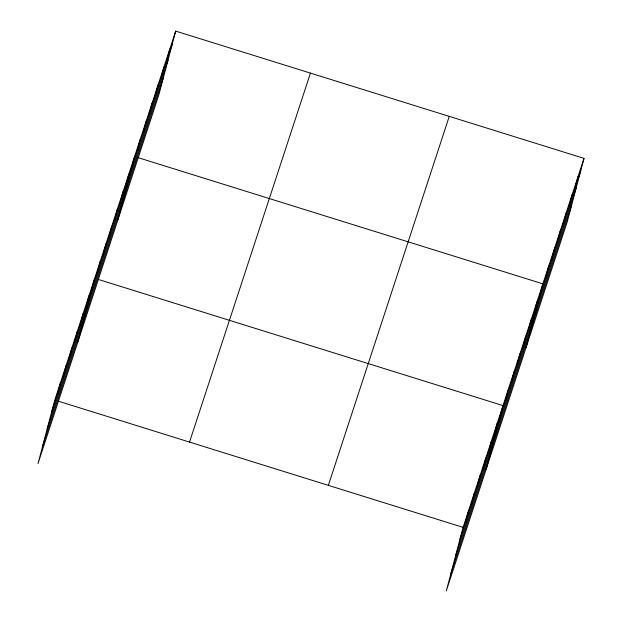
<?xml version="1.0" encoding="UTF-8"?>
<svg xmlns="http://www.w3.org/2000/svg" width="622" height="622" viewBox="0 0 622 622"><rect width="100%" height="100%" fill="white"/><g stroke="black" fill="none" stroke-linecap="round" stroke-linejoin="round"><path stroke-width="0.93" d="M57.348 394.566L60.482 382.685M63.047 377.173L66.181 365.293M68.747 359.773L71.888 347.892M74.446 342.38L77.587 330.5M80.145 324.987L83.286 313.107M85.844 307.595L88.985 295.707M77.898 341.851L94.684 278.314M97.25 272.801L100.383 260.921M102.949 255.409L106.09 243.529M108.648 238.016L111.789 226.128M114.347 220.616L117.488 208.735M120.046 203.223L123.187 191.343M125.753 185.83L128.886 173.95M117.799 220.087L134.585 156.55M137.322 150.508L140.463 138.628M143.2 132.587L146.333 120.707M149.07 114.666L152.211 102.785M154.94 96.744L158.081 84.864M160.818 78.823L163.951 66.943M166.688 60.902L169.829 49.021M175.699 31.1L158.913 94.637L37.996 463.615L54.783 400.078L175.699 31.1L584.004 158.385L567.217 221.922L446.301 590.9L463.087 527.363L584.004 158.385M465.645 521.85L468.786 509.97M471.344 504.458L474.485 492.577M477.051 487.065L480.184 475.177M482.75 469.664L485.891 457.784M488.449 452.272L491.59 440.392M494.148 434.879L497.289 422.999M486.202 469.136L502.988 405.598L98.354 279.457M505.546 400.086L508.687 388.206M511.253 382.693L514.386 370.813M516.952 365.301L520.093 353.42M522.651 347.9L525.792 336.02M528.35 330.507L531.491 318.627M534.049 313.115L537.19 301.235M526.103 347.371L542.889 283.842L137.338 157.413M545.626 277.801L548.767 265.913M551.496 259.879L554.637 247.991M557.374 241.95L560.508 230.07M563.244 224.029L566.385 212.149M569.114 206.107L572.256 194.227M574.992 188.186L578.133 176.306M51.642 411.958L172.558 42.98M47.14 429.009L168.057 60.031M42.498 446.565L163.415 77.587M189.523 442.087L310.44 73.101M328.346 485.362L449.263 116.384M459.946 539.243L580.862 170.265M455.444 556.293L576.361 187.315M450.802 573.857L571.719 204.879M58.452 401.221L463.087 527.363"/></g></svg>
